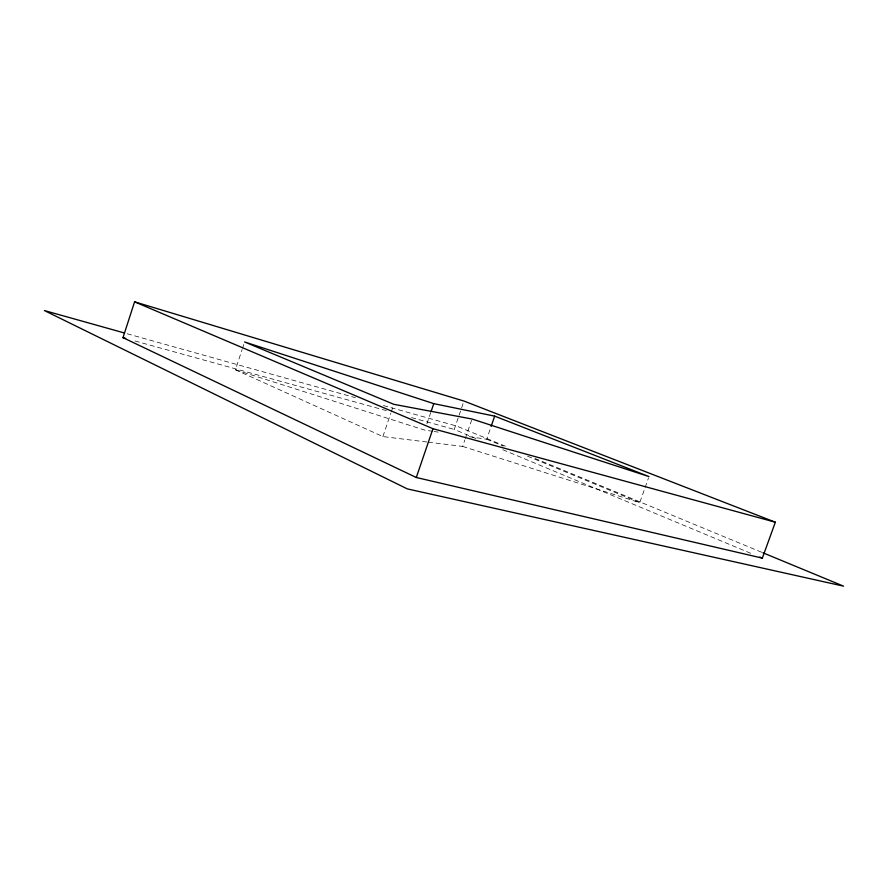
<?xml version="1.0" encoding="UTF-8"?>
<svg xmlns="http://www.w3.org/2000/svg" width="888" height="888" viewBox="0 0 888 888"><rect width="100%" height="100%" fill="white"/><g stroke="black" fill="none" stroke-linecap="round" stroke-linejoin="round"><path stroke-width="0.67" stroke-dasharray="4.44 3.33" d="M426.884 442.002L382.883 436.574L235.431 369.785L242.102 349.55M242.524 348.285L243.767 344.489M382.883 436.574L390.764 413.353M391.197 412.054L392.951 406.893M426.895 423.82L430.769 412.465M475.968 438.506L454.234 429.426L458.652 416.539M459.096 415.24L463.514 402.353M428.26 442.169L462.626 446.409L464.868 439.882M465.312 438.583L471.584 420.324M469.197 436.663L486.702 439.238L490.687 427.683M462.626 446.409L639.749 502.675L648.529 477.888M432.822 431.313L424.742 430.125L235.431 369.785M434.177 431.513L438.217 432.112M135.02 340.992L387.446 410.922M411.488 417.593L454.234 429.426M127.151 333.744L355.4 397.691M383.427 405.55L456.843 426.118L508.069 447.319M534.965 458.441L761.638 552.247M486.702 439.238L503.285 446.109M527.516 456.155L639.749 502.675M502.808 449.728L752.114 553.868"/><path stroke-width="1.33" d="M122.999 337.662L134.588 301.831L463.958 401.054L775.346 522.211L762.337 558.141L416.294 477.5L122.999 337.662L125.663 338.406M431.202 411.211L433.777 403.64L494.672 416.128L648.984 476.59L472.039 419.025L393.828 404.318L244.611 341.958L433.777 403.64M416.294 477.5L432.967 428.693L134.588 301.831M491.131 426.406L494.672 416.128M432.967 428.693L775.346 522.211M124.487 333L44.4 310.556L407.303 488.888L843.6 586.169L762.914 552.78M759.784 557.076L762.337 558.141"/></g></svg>
